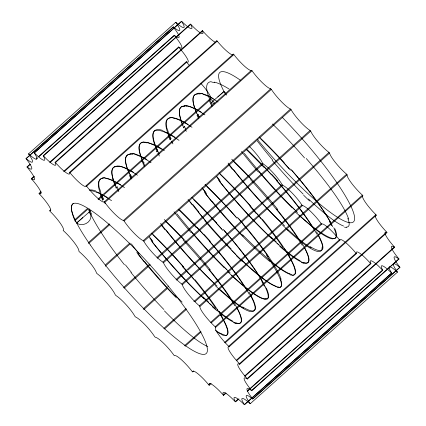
<?xml version="1.0" encoding="UTF-8"?>
<svg xmlns="http://www.w3.org/2000/svg" width="426" height="426" viewBox="0 0 426 426"><rect width="100%" height="100%" fill="white"/><g stroke="black" fill="none" stroke-linecap="round" stroke-linejoin="round"><path stroke-width="0.64" d="M223.304 395.072L223.283 395.056A16.705 2.865 48.2 0 0 209.251 385.221L208.767 384.854A16.705 2.865 48.2 0 0 192.685 371.893L192.142 371.424A16.705 2.865 48.2 0 0 174.5 355.731L173.915 355.183A16.705 2.865 48.2 0 0 155.25 337.232L154.638 336.625A16.705 2.865 48.2 0 0 135.516 316.96L134.898 316.305A16.705 2.865 48.2 0 0 115.899 295.527L115.297 294.851A16.705 2.865 48.2 0 0 97 273.588L96.425 272.906A16.705 2.865 48.2 0 0 79.385 251.809L78.858 251.138A16.705 2.865 48.2 0 0 63.591 230.849L63.133 230.216A16.705 2.865 48.2 0 0 50.103 211.349L49.725 210.769A16.705 2.865 48.2 0 0 39.325 193.894L39.038 193.388A16.705 2.865 48.2 0 0 31.588 179.021L31.402 178.606A16.705 2.865 48.2 0 0 27.131 167.184L27.046 166.864A16.705 2.865 48.2 0 0 26.082 158.733L26.103 158.525A16.705 2.865 48.2 0 0 28.473 153.935L175.831 22.216A16.705 2.865 48.2 0 0 181.465 21.3L181.7 21.332A16.705 2.865 48.2 0 0 190.427 24.122L190.752 24.266A16.705 2.865 48.2 0 0 202.307 30.677L202.717 30.944A16.705 2.865 48.2 0 0 215.732 42.376M26.082 158.733L173.334 26.897A16.705 2.865 48.2 0 0 175.704 22.306M173.313 27.094L173.313 27.067A16.705 2.865 48.2 0 1 174.277 35.236L174.362 35.555A16.705 2.865 48.2 0 1 178.632 46.977L178.824 47.392A16.705 2.865 48.2 0 1 186.268 61.759L186.556 62.265A16.705 2.865 48.2 0 1 189.49 65.471M251.723 390.764L398.944 259.093A16.705 2.865 48.2 0 0 399.918 267.267L252.687 398.896A16.705 2.865 48.2 0 1 251.723 390.764L251.718 390.743M399.918 267.278L252.666 399.103A16.705 2.865 48.2 0 0 250.296 403.694M399.897 267.459L399.902 267.448A16.705 2.865 48.2 0 0 397.527 272.065L250.168 403.784A16.705 2.865 48.2 0 0 244.535 404.7L244.316 404.673A16.705 2.865 48.2 0 0 235.573 401.878L238.965 398.848M26.103 158.525L173.334 26.897M28.601 153.845A16.705 2.865 48.2 0 0 34.234 152.929L181.465 21.3M34.234 152.929L181.7 21.332M27.046 166.864L29.948 164.266M36.247 158.637L37.216 157.774M38.186 156.906L174.277 35.236M27.131 167.184L30.518 164.148M36.332 158.957L37.302 158.089M38.755 156.789L174.362 35.555M34.469 152.961L34.453 152.955A16.705 2.865 48.2 0 0 43.191 155.746L190.427 24.122M43.212 155.756L43.5 155.889L190.752 24.266M31.402 178.606L33.819 176.439M49.805 162.152L178.632 46.977M31.588 179.021L34.495 176.423M49.996 162.567L178.824 47.392M43.521 155.895L43.5 155.889A16.705 2.865 48.2 0 0 55.071 162.306L202.307 30.677M55.071 162.306L55.486 162.572L202.717 30.944M39.038 193.388L40.976 191.657M63.735 171.305L186.268 61.759M39.325 193.894L41.263 192.163M64.028 171.811L186.556 62.265M55.486 162.572A16.705 2.865 48.2 0 0 69.518 172.408L216.749 40.779L217.233 41.146A16.705 2.865 48.2 0 0 233.315 54.107L233.858 54.576A16.705 2.865 48.2 0 0 251.5 70.269L252.085 70.817A16.705 2.865 48.2 0 0 270.75 88.768L271.362 89.375A16.705 2.865 48.2 0 0 290.484 109.04L291.102 109.695A16.705 2.865 48.2 0 0 310.101 130.473L310.703 131.149A16.705 2.865 48.2 0 0 329 152.412L329.575 153.094A16.705 2.865 48.2 0 0 346.615 174.191L347.142 174.862A16.705 2.865 48.2 0 0 362.409 195.151L362.867 195.784A16.705 2.865 48.2 0 0 375.897 214.651L376.275 215.231A16.705 2.865 48.2 0 0 386.675 232.106L386.962 232.612A16.705 2.865 48.2 0 0 394.412 246.979L394.481 247.133M69.518 172.408L70.002 172.775L217.233 41.146M49.725 210.769L50.689 209.901M70.002 172.775A16.705 2.865 48.2 0 0 86.079 185.736L233.315 54.107M86.079 185.736L86.627 186.199L233.858 54.576M74.758 219.821L87.346 208.564M98.001 199.038L210.364 98.587A16.705 2.865 48.2 0 0 201.024 83.555M75.216 220.46L87.804 209.198M98.459 199.677L103.305 195.342M104.274 194.48L210.822 99.221L210.364 98.587M76.717 223.048L82.852 217.564M88.991 212.079L90.211 210.987M102.485 200.012L103.71 198.921M115.984 187.946L117.203 186.854M129.477 175.879L130.702 174.788M142.976 163.813L144.137 162.594M157.695 150.655L156.528 151.88M169.969 139.685L171.188 138.588M183.462 127.619L184.687 126.522M196.961 115.552L198.181 114.461M210.455 103.486L211.679 102.394M217.814 96.904L223.948 91.42M86.627 186.199A16.705 2.865 48.2 0 0 104.264 201.897L251.5 70.269M104.264 201.897L104.855 202.441L252.085 70.817M88.544 242.479L109.37 223.863M88.587 243.581L109.892 224.534M104.855 202.441A16.705 2.865 48.2 0 0 123.519 220.396L270.75 88.768M123.519 220.396L124.131 221.003L271.362 89.375M105.627 264.679L129.845 243.028M105.233 266.229L130.415 243.715M124.131 221.003A16.705 2.865 48.2 0 0 143.253 240.669L290.484 109.04M143.253 240.669L143.871 241.324L291.102 109.695M123.529 287.486L149.68 264.104M156.949 257.613L262.528 163.222A16.705 2.865 48.2 0 0 249.503 146.544M124.136 288.168L148.349 266.522M149.318 265.654L150.287 264.786M157.551 258.294L263.13 163.904A16.705 2.865 48.2 0 1 282.129 184.676L282.747 185.331A16.705 2.865 48.2 0 1 301.869 204.997L302.481 205.604A16.705 2.865 48.2 0 1 321.145 223.559L321.737 224.103A16.705 2.865 48.2 0 1 339.373 239.801L339.921 240.264A16.705 2.865 48.2 0 1 355.998 253.225L356.482 253.592A16.705 2.865 48.2 0 1 370.513 263.428L370.929 263.694A16.705 2.865 48.2 0 1 382.479 270.105L247.357 390.908M143.871 241.324A16.705 2.865 48.2 0 0 162.87 262.096L310.101 130.473M251.702 390.685L251.638 390.445A16.705 2.865 48.2 0 1 247.368 379.023L247.176 378.607A16.705 2.865 48.2 0 1 239.731 364.241L239.444 363.735A16.705 2.865 48.2 0 1 229.044 346.86L228.666 346.279A16.705 2.865 48.2 0 1 215.636 327.413L215.178 326.779A16.705 2.865 48.2 0 1 199.911 306.491L199.384 305.82A16.705 2.865 48.2 0 1 182.344 284.722L181.769 284.035A16.705 2.865 48.2 0 1 163.472 262.778L310.703 131.149M143.131 308.946L166.864 287.726M167.833 286.863L168.802 285.995M176.066 279.504L185.752 270.84M186.721 269.977L282.129 184.676M143.748 309.601L167.482 288.386M176.684 280.159L186.854 271.064M187.823 270.196L282.747 185.331M181.769 284.035L329 152.412M182.344 284.722L329.575 153.094M163.84 328.398L186.119 308.477M193.867 301.549L204.038 292.46M205.007 291.592L301.869 204.997M164.452 329.005L186.247 309.521M194.964 301.73L302.481 205.604M199.384 305.82L346.615 174.191M199.911 306.491L347.142 174.862M184.57 345.662L200.55 331.369M210.721 322.28L219.438 314.484M220.407 313.616L321.145 223.559M185.156 346.205L201.141 331.918M211.312 322.823L220.029 315.027M220.998 314.164L321.737 224.103M215.178 326.779L362.409 195.151M215.636 327.413L362.867 195.784M224.593 342.413L339.373 239.801M192.685 371.893L193.654 371.025M225.136 342.882L339.921 240.264M228.666 346.279L375.897 214.651M229.044 346.86L376.275 215.231M208.767 384.854L210.215 383.554M236.371 360.172L355.998 253.225M209.251 385.221L211.19 383.491M236.856 360.54L356.482 253.592M239.444 363.735L386.675 232.106M239.731 364.241L386.962 232.612M223.283 395.056L225.7 392.894M244.588 376.009L370.513 263.428M223.591 395.253L226.115 393.155M245.003 376.27L370.929 263.694M247.176 378.607L394.412 246.979M247.368 379.023L394.588 247.368M238.15 399.135L235.248 401.734A16.705 2.865 48.2 0 0 223.693 395.323M247.197 391.489L382.809 270.254A16.705 2.865 48.2 0 1 391.531 273.039L391.766 273.071A16.705 2.865 48.2 0 1 397.399 272.155M251.638 390.445L398.869 258.816A16.705 2.865 48.2 0 1 394.598 247.394M244.316 404.673L391.531 273.039M244.535 404.7L391.766 273.071M262.528 163.222L263.13 163.904M162.87 262.096L163.472 262.778M398.869 258.816L398.944 259.093M282.417 117.501A100.232 17.194 48.2 0 1 353.41 221.919A100.232 17.194 48.2 0 1 257.485 139.574M225.13 93.64A100.232 17.194 48.2 0 1 240.397 80.205M225.658 94.066A8.355 6.8 -24.7 0 0 224.012 91.547L211.621 102.267A8.355 6.8 -24.7 0 0 214.246 103.683M272.635 159.99A100.318 17.258 49.9 0 1 257.336 141.075M226.531 95.099A100.318 17.258 49.9 0 1 225.327 92.767M75.493 221.93A100.318 19.884 47.6 0 1 73.533 203.298M216.749 40.779A16.705 2.865 48.2 0 1 216.861 41.162M210.822 99.221A16.705 2.865 48.2 0 1 214.443 102.746M91.744 214.432A100.318 19.692 49.1 0 1 89.38 209.395M89.625 189.969A100.318 19.692 49.1 0 1 95.653 190.907M96.271 191.753A100.318 19.798 47.5 0 1 107.4 197.483M151.592 233.171A100.318 18.685 46.7 0 1 183.484 266.772M182.472 266.676A100.318 16.593 46.5 0 1 188.617 273.742M189.453 274.046A100.318 16.209 46.6 0 1 215.444 307.758M217.004 309.09A100.318 15.118 47 0 1 222.569 335.145M221.541 333.877A100.318 14.409 48.6 0 1 215.391 330.443M182.11 302.082A100.318 14.409 48.6 0 1 175.033 295.016M175.682 296.571A100.318 16.247 49.8 0 1 144.664 261.628M144.222 261.718A100.318 17.509 49.9 0 1 138.008 253.965M139.227 254.077A100.318 17.892 49.9 0 1 131.378 243.88M105.169 203.644A100.318 17.892 49.9 0 1 104.045 201.434M102.666 200.172A100.318 19.623 49.1 0 1 100.605 195.348M124.472 264.807A100.318 19.521 49.2 0 1 88.464 209.39M90.03 210.822A100.318 19.729 49 0 1 89.162 208.868M131.416 272.363A100.318 17.716 49.9 0 1 125.446 264.897M163.85 309.489A100.318 17.322 49.9 0 1 130.92 272.448M207.824 346.482A100.318 16.044 49.8 0 1 164.425 310.889M103.039 199.469A100.318 19.532 49.2 0 1 102.176 197.526M103.337 198.591A100.318 19.841 48.9 0 1 101.729 194.815M100.866 192.488A100.318 19.841 48.9 0 1 99.876 189.293M176.46 297.907A100.318 17.599 49.9 0 1 136.799 252.437M222.212 334.522A100.318 15.048 49.3 0 1 216.536 331.646M224.417 334.836A100.318 14.431 48.7 0 1 221.786 333.979M220.349 314.707A100.318 14.346 48.5 0 1 225.061 335.582M219.012 311.31A100.318 14.825 47.2 0 1 222.058 316.273M194.804 279.472A100.318 15.075 47.1 0 1 217.915 310.405M152.939 234.88A100.318 16.151 46.6 0 1 193.713 279.035M89.748 190.614A100.318 18.941 46.8 0 1 111.548 200.683M101.297 195.981A100.318 19.814 48.9 0 1 100.621 194.24M100.216 193.127A100.318 19.814 48.9 0 1 99.604 179.985M99.673 180.06A100.318 20.081 48.2 0 1 120.691 184.815M164.228 219.518A100.318 18.659 46.7 0 1 210.247 269.764M209.081 269.301A100.318 15.948 46.7 0 1 232.585 301.294M231.637 300.516A100.318 14.953 47.1 0 1 234.811 305.724M236.872 307.615A100.318 14.729 47.3 0 1 235.834 322.855M236.521 323.653A100.318 14.383 48.6 0 1 233.954 322.759M233.405 322.067A100.318 14.489 48.8 0 1 219.97 313.115M217.489 311.124A100.318 14.489 48.8 0 1 212.217 306.693M211.365 305.202A100.318 15.203 49.4 0 1 152.487 242.24M152.875 242.021A100.318 17.924 49.8 0 1 149.734 238.001M118.833 191.652A100.318 17.924 49.8 0 1 117.778 189.581M116.351 188.271A100.318 19.639 49.1 0 1 112.746 179.048M118.066 189.149A100.318 19.553 49.2 0 1 116.836 186.524M115.584 185.448A100.318 20.054 48 0 1 119.28 166.502M152.433 240.77A100.318 18.014 49.8 0 1 149.388 236.856M203.953 298.701A100.318 17.631 49.9 0 1 151.129 240.546M208.783 302.242A100.318 15.56 49.6 0 1 203.095 296.949M232.649 321.044A100.318 15.245 49.4 0 1 218.73 311.395M215.961 309.111A100.318 15.245 49.4 0 1 209.539 303.514M234.311 303.099A100.318 14.516 48.8 0 1 233.485 322.067M183.105 240.03A100.318 14.899 47.2 0 1 232.127 301.288M166.039 221.855A100.318 17.36 46.5 0 1 183.595 239.614M105.632 178.345A100.318 18.909 46.8 0 1 124.52 187.626M102.709 177.903A100.318 20.033 47.9 0 1 105.105 177.727M99.519 188.958A100.318 20.081 48.1 0 1 102.868 178.095M113.183 179.463A100.318 19.921 48.8 0 1 114.711 166.763M114.812 166.885A100.318 20.065 48 0 1 117.251 166.603M116.761 166.034A100.318 19.995 47.8 0 1 133.833 172.519M178.68 209.746A100.318 18.414 46.7 0 1 196.306 227.59M196.721 227.212A100.318 17.141 46.5 0 1 249.343 294.472M251.585 296.709A100.318 14.713 47.3 0 1 242.538 306.906M243.592 308.195A100.318 14.601 48.9 0 1 220.311 289.781M221.003 290.947A100.318 15.389 49.5 0 1 215.077 285.42M213.937 283.093A100.318 15.714 49.7 0 1 166.044 230.008M164.995 229.832A100.318 17.807 49.9 0 1 161.417 225.226M131.165 178.931A100.318 19.277 49.4 0 1 129.861 176.22M131.038 177.237A100.318 19.655 49.1 0 1 130.372 154.153M131.751 177.227A100.318 19.569 49.2 0 1 130.521 174.628M129.291 173.568A100.318 20.049 47.9 0 1 132.694 154.334M217.063 286.054A100.318 18.249 49.8 0 1 160.629 223.416M254.471 309.984A100.318 15.458 49.6 0 1 218.905 289.025M250.765 295.985A100.318 14.319 48.1 0 1 254.62 310.155M249.04 292.13A100.318 14.67 47.4 0 1 251.622 296.8M209.278 241.228A100.318 14.878 47.2 0 1 246.926 290.308M204.07 234.401A100.318 16.678 46.5 0 1 210.385 241.414M179.74 209.975A100.318 17.077 46.5 0 1 203.575 234.513M119.099 166.167A100.318 18.355 46.6 0 1 137.444 175.203M130.01 153.685A100.318 19.99 47.8 0 1 146.965 159.622M191.881 197.398A100.318 18.153 46.6 0 1 216.685 222.915M216.248 223.022A100.318 16.891 46.5 0 1 222.963 230.482M224.364 230.716A100.318 16.502 46.6 0 1 263.268 282.853M261.793 281.586A100.318 14.777 47.3 0 1 264.216 286.011M265.121 286.868A100.318 14.585 47.5 0 1 266.948 299.137M266.293 287.992A100.318 14.319 48.3 0 1 227.878 271.873M226.808 269.658A100.318 15.741 49.7 0 1 176.87 213.692M144.473 166.72A100.318 19.447 49.3 0 1 143.163 163.978M144.755 165.357A100.318 19.671 49.1 0 1 143.866 142.002M144.249 142.476A100.318 20.017 47.8 0 1 147.167 142.923M146.794 142.47A100.318 19.91 47.6 0 1 161.608 149.366M204.997 184.325A100.318 19.197 47 0 1 237.069 218.282M238.762 218.852A100.318 16.476 46.6 0 1 281.139 279.376M280.319 278.636A100.318 14.479 47.6 0 1 278.876 287.412M279.089 287.651A100.318 14.335 48.4 0 1 277.007 287.454M276.139 286.384A100.318 14.399 48.6 0 1 240.988 259.306M242.08 261.298A100.318 15.634 49.6 0 1 236.196 255.568M235.738 254.492A100.318 15.986 49.7 0 1 204.736 220.7M205.146 220.327A100.318 17.258 49.9 0 1 190.188 201.849M159.356 156.012A100.318 17.258 49.9 0 1 157.838 153.088M159.239 154.116A100.318 19.687 49.1 0 1 163.126 130.569M190.885 232.415A100.318 19.5 49.2 0 1 174.037 211.807M142.673 162.934A100.318 19.5 49.2 0 1 141.517 160.24M224.252 267.704A100.318 17.035 49.9 0 1 191.37 231.994M230.088 272.826A100.318 15.815 49.7 0 1 223.852 266.756M265.371 299.206A100.318 15.485 49.6 0 1 231.467 275.35M266.82 298.743A100.318 14.362 48.5 0 1 264.908 298.637M223.149 229.348A100.318 14.559 47.5 0 1 265.244 287.033M193.585 199.618A100.318 16.8 46.5 0 1 221.818 229.188M135.617 154.633A100.318 19.351 47.1 0 1 151.07 162.679M132.097 153.6A100.318 19.963 47.7 0 1 135.234 154.159M191.956 204.48A100.318 19.521 49.2 0 1 188.036 199.485M157.109 151.672A100.318 19.521 49.2 0 1 155.948 149.063M157.508 150.495A100.318 19.729 49 0 1 155.41 145.468M198.894 212.036A100.318 17.716 49.9 0 1 192.925 204.571M231.329 249.162A100.318 17.322 49.9 0 1 198.404 212.121M278.705 287.007A100.318 16.044 49.8 0 1 231.904 250.557M266.447 255.131A100.318 14.34 48.4 0 1 279.323 287.635M242.99 224.332A100.318 15.277 46.9 0 1 268.194 256.622M237.373 217.281A100.318 16.385 46.6 0 1 243.752 224.614M206.695 186.418A100.318 16.768 46.5 0 1 236.073 217.159M152.843 143.972A100.318 19.149 46.9 0 1 164.372 150.484M142.982 161.603A100.318 19.884 47.6 0 1 153.435 144.787M163.754 131.426A100.318 19.798 47.5 0 1 174.878 137.156M219.076 172.839A100.318 18.685 46.7 0 1 250.967 206.44M249.955 206.349A100.318 16.593 46.5 0 1 256.101 213.41M256.937 213.714A100.318 16.209 46.6 0 1 282.923 247.426M284.488 248.757A100.318 15.118 47 0 1 290.053 274.818M289.02 273.545A100.318 14.409 48.6 0 1 242.516 234.689M243.161 236.244A100.318 16.247 49.8 0 1 212.143 201.301M211.701 201.386A100.318 17.509 49.9 0 1 205.492 193.633M206.711 193.75A100.318 17.892 49.9 0 1 203.213 189.266M172.94 143.881A100.318 17.892 49.9 0 1 171.524 141.107M170.144 139.84A100.318 19.623 49.1 0 1 168.089 135.021M205.476 192.238A100.318 19.532 49.2 0 1 201.983 187.797M170.522 139.137A100.318 19.532 49.2 0 1 169.655 137.193M170.815 138.264A100.318 19.841 48.9 0 1 167.354 128.961M269.903 261.559A100.318 17.599 49.9 0 1 204.283 192.105M289.691 274.19A100.318 15.048 49.3 0 1 269.094 260.126M291.901 274.509A100.318 14.431 48.7 0 1 289.265 273.646M287.832 254.375A100.318 14.346 48.5 0 1 292.54 275.255M286.496 250.983A100.318 14.825 47.2 0 1 289.536 255.941M262.283 219.145A100.318 15.075 47.1 0 1 285.393 250.073M220.418 174.553A100.318 16.151 46.6 0 1 261.197 218.703M155.011 130.702A100.318 18.941 46.8 0 1 179.026 140.351M154.808 144.92A100.318 20.081 48.3 0 1 154.883 130.564M168.781 135.649A100.318 19.814 48.9 0 1 167.088 119.658M167.157 119.727A100.318 20.081 48.2 0 1 188.175 124.483M231.707 159.191A100.318 18.659 46.7 0 1 277.731 209.438M276.565 208.974A100.318 15.948 46.7 0 1 300.064 240.962M299.121 240.184A100.318 14.953 47.1 0 1 302.29 245.392M304.35 247.288A100.318 14.729 47.3 0 1 303.317 262.528M303.999 263.327A100.318 14.383 48.6 0 1 301.432 262.427M300.889 261.734A100.318 14.489 48.8 0 1 279.701 246.361M278.849 244.87A100.318 15.203 49.4 0 1 219.97 181.913M220.359 181.694A100.318 17.924 49.8 0 1 216.871 177.227M186.316 131.325A100.318 17.924 49.8 0 1 185.257 129.254M183.835 127.944A100.318 19.639 49.1 0 1 180.225 118.716M185.55 128.817A100.318 19.553 49.2 0 1 184.314 126.192M183.068 125.116A100.318 20.054 48 0 1 186.764 106.175M219.912 180.438A100.318 18.014 49.8 0 1 216.871 176.524M271.437 238.368A100.318 17.631 49.9 0 1 218.613 180.219M276.261 241.909A100.318 15.56 49.6 0 1 270.579 236.622M300.133 260.717A100.318 15.245 49.4 0 1 277.017 243.182M301.794 242.772A100.318 14.516 48.8 0 1 300.969 261.734M250.584 179.703A100.318 14.899 47.2 0 1 299.606 240.956M233.523 161.529A100.318 17.36 46.5 0 1 251.074 179.282M173.11 118.013A100.318 18.909 46.8 0 1 191.998 127.294M170.192 117.576A100.318 20.033 47.9 0 1 172.583 117.4M167.003 128.631A100.318 20.081 48.1 0 1 170.352 117.762M180.667 119.131A100.318 19.921 48.8 0 1 182.195 106.436M182.296 106.553A100.318 20.065 48 0 1 184.735 106.276M184.245 105.701A100.318 19.995 47.8 0 1 201.317 112.192M246.159 149.419A100.318 18.414 46.7 0 1 263.79 167.264M264.2 166.885A100.318 17.141 46.5 0 1 316.822 234.146M316.518 231.781A100.318 14.713 47.3 0 1 310.016 246.579M311.076 247.868A100.318 14.601 48.9 0 1 287.79 229.449M288.487 230.615A100.318 15.389 49.5 0 1 282.56 225.088M281.416 222.761A100.318 15.714 49.7 0 1 233.523 169.681M232.479 169.5A100.318 17.807 49.9 0 1 228.9 164.899M198.649 118.604A100.318 19.277 49.4 0 1 197.339 115.893M198.521 116.905A100.318 19.655 49.1 0 1 197.85 93.821M199.23 116.894A100.318 19.569 49.2 0 1 198.005 114.301M196.775 113.241A100.318 20.049 47.9 0 1 200.177 94.002M284.547 225.727A100.318 18.249 49.8 0 1 228.112 163.083M322.04 247.495A100.318 15.458 49.6 0 1 286.964 229.667M318.456 235.855A100.318 14.351 48 0 1 322.679 248.209M276.762 180.896A100.318 14.878 47.2 0 1 314.409 229.981M271.554 174.074A100.318 16.678 46.5 0 1 277.864 181.087M247.218 149.643A100.318 17.077 46.5 0 1 271.058 174.186M186.583 105.834A100.318 18.355 46.6 0 1 204.922 114.871M197.488 93.358A100.318 19.99 47.8 0 1 213.399 98.672M259.365 137.065A100.318 18.153 46.6 0 1 284.169 162.583M283.732 162.695A100.318 16.891 46.5 0 1 290.447 170.15M291.847 170.389A100.318 16.502 46.6 0 1 330.746 222.526M329.277 221.259A100.318 14.777 47.3 0 1 331.694 225.679M334.879 228.778A100.318 14.617 47.5 0 1 295.644 212.217M294.286 209.331A100.318 15.741 49.7 0 1 244.354 153.36M211.956 106.388A100.318 19.447 49.3 0 1 210.641 103.651M212.239 105.025A100.318 19.671 49.1 0 1 211.344 81.675M211.727 82.143A100.318 20.017 47.8 0 1 214.645 82.591M214.273 82.138A100.318 19.91 47.6 0 1 229.092 89.039M272.475 123.993A100.318 19.197 47 0 1 304.547 157.955M306.246 158.52A100.318 16.476 46.6 0 1 348.617 219.049M347.797 218.309A100.318 14.479 47.6 0 1 346.354 227.085M346.567 227.324A100.318 14.335 48.4 0 1 344.485 227.122M343.617 226.057A100.318 14.399 48.6 0 1 308.472 198.974M309.564 200.971A100.318 15.634 49.6 0 1 303.679 195.236M303.221 194.16A100.318 15.986 49.7 0 1 272.219 160.368M258.374 172.077A100.318 19.495 49.2 0 1 241.526 151.475M210.167 102.613A100.318 19.495 49.2 0 1 209.012 99.924M291.73 207.371A100.318 17.04 49.9 0 1 258.854 171.667M297.572 212.494A100.318 15.815 49.7 0 1 291.331 206.424M332.85 238.874A100.318 15.485 49.6 0 1 298.951 215.018M334.298 238.411A100.318 14.362 48.5 0 1 332.387 238.304M333.771 227.66A100.318 14.319 48.3 0 1 334.463 238.597M290.633 169.021A100.318 14.559 47.5 0 1 332.727 226.701M260.627 138.86A100.318 16.8 46.5 0 1 289.297 168.861M203.101 94.3A100.318 19.351 47.1 0 1 218.016 102M199.581 93.267A100.318 19.963 47.7 0 1 202.712 93.832M89.05 212.207L76.653 222.926A8.355 6.8 -24.7 0 0 88.076 222.212A8.355 6.8 -24.7 0 0 89.05 212.207M90.301 244.955A100.232 17.189 48.2 0 0 204.709 354.278A100.232 17.189 48.2 0 0 123.146 237.213A100.232 17.189 48.2 0 0 90.301 244.955"/></g></svg>
